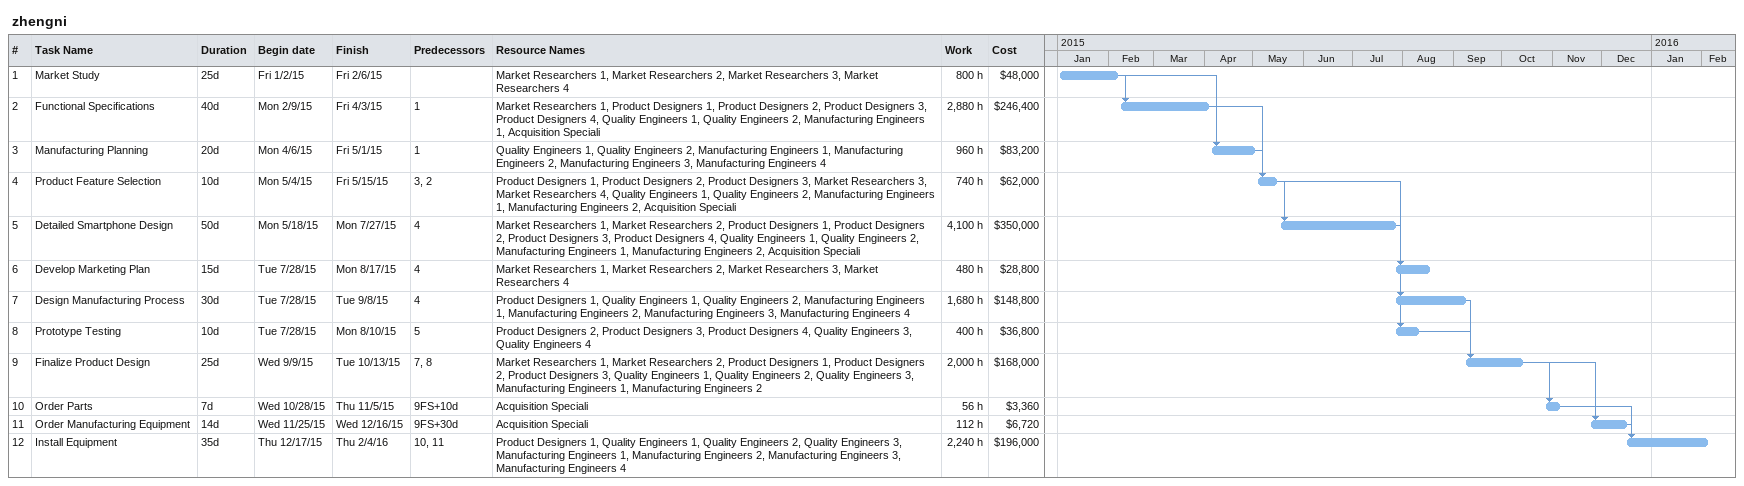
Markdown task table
zhengni

| ID | Task | Duration | Start | Finish | Predecessors | Resources | Work (h) | Cost ($) |
|---|---|---|---|---|---|---|---|---|
| 1 | Market Study | 25d | 2015-01-02 | 2015-02-06 |  | Market Researchers 1, Market Researchers 2, Market Researchers 3, Market Researchers 4 | 800 | 48000 |
| 2 | Functional Specifications | 40d | 2015-02-09 | 2015-04-03 | 1 | Market Researchers 1, Product Designers 1, Product Designers 2, Product Designers 3, Product Designers 4, Quality Engineers 1, Quality Engineers 2, Manufacturing Engineers 1, Acquisition Speciali | 2880 | 246400 |
| 3 | Manufacturing Planning | 20d | 2015-04-06 | 2015-05-01 | 1 | Quality Engineers 1, Quality Engineers 2, Manufacturing Engineers 1, Manufacturing Engineers 2, Manufacturing Engineers 3, Manufacturing Engineers 4 | 960 | 83200 |
| 4 | Product Feature Selection | 10d | 2015-05-04 | 2015-05-15 | 3, 2 | Product Designers 1, Product Designers 2, Product Designers 3, Market Researchers 3, Market Researchers 4, Quality Engineers 1, Quality Engineers 2, Manufacturing Engineers 1, Manufacturing Engineers 2, Acquisition Speciali | 740 | 62000 |
| 5 | Detailed Smartphone Design | 50d | 2015-05-18 | 2015-07-27 | 4 | Market Researchers 1, Market Researchers 2, Product Designers 1, Product Designers 2, Product Designers 3, Product Designers 4, Quality Engineers 1, Quality Engineers 2, Manufacturing Engineers 1, Manufacturing Engineers 2, Acquisition Speciali | 4100 | 350000 |
| 6 | Develop Marketing Plan | 15d | 2015-07-28 | 2015-08-17 | 4 | Market Researchers 1, Market Researchers 2, Market Researchers 3, Market Researchers 4 | 480 | 28800 |
| 7 | Design Manufacturing Process | 30d | 2015-07-28 | 2015-09-08 | 4 | Product Designers 1, Quality Engineers 1, Quality Engineers 2, Manufacturing Engineers 1, Manufacturing Engineers 2, Manufacturing Engineers 3, Manufacturing Engineers 4 | 1680 | 148800 |
| 8 | Prototype Testing | 10d | 2015-07-28 | 2015-08-10 | 5 | Product Designers 2, Product Designers 3, Product Designers 4, Quality Engineers 3, Quality Engineers 4 | 400 | 36800 |
| 9 | Finalize Product Design | 25d | 2015-09-09 | 2015-10-13 | 7, 8 | Market Researchers 1, Market Researchers 2, Product Designers 1, Product Designers 2, Product Designers 3, Quality Engineers 1, Quality Engineers 2, Quality Engineers 3, Manufacturing Engineers 1, Manufacturing Engineers 2 | 2000 | 168000 |
| 10 | Order Parts | 7d | 2015-10-28 | 2015-11-05 | 9FS+10d | Acquisition Speciali | 56 | 3360 |
| 11 | Order Manufacturing Equipment | 14d | 2015-11-25 | 2015-12-16 | 9FS+30d | Acquisition Speciali | 112 | 6720 |
| 12 | Install Equipment | 35d | 2015-12-17 | 2016-02-04 | 10, 11 | Product Designers 1, Quality Engineers 1, Quality Engineers 2, Quality Engineers 3, Manufacturing Engineers 1, Manufacturing Engineers 2, Manufacturing Engineers 3, Manufacturing Engineers 4 | 2240 | 196000 |
